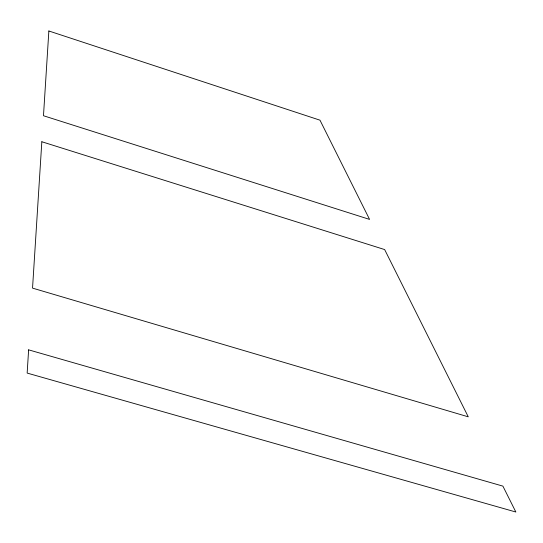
<?xml version="1.0" encoding="UTF-8"?>
<svg xmlns="http://www.w3.org/2000/svg" width="543" height="543" viewBox="0 0 543 543"><rect width="100%" height="100%" fill="white"/><g stroke="black" fill="none" stroke-linecap="round" stroke-linejoin="round"><path stroke-width="0.81" d="M28.623 349.848L27.15 373.075L515.85 512.015L502.906 486.128L28.623 349.848M41.831 141.75L32.539 288.123L468.263 416.827L384.654 249.57L41.831 141.75M48.856 30.985L43.481 115.734L369.579 219.406L319.976 120.179L48.856 30.985"/></g></svg>
